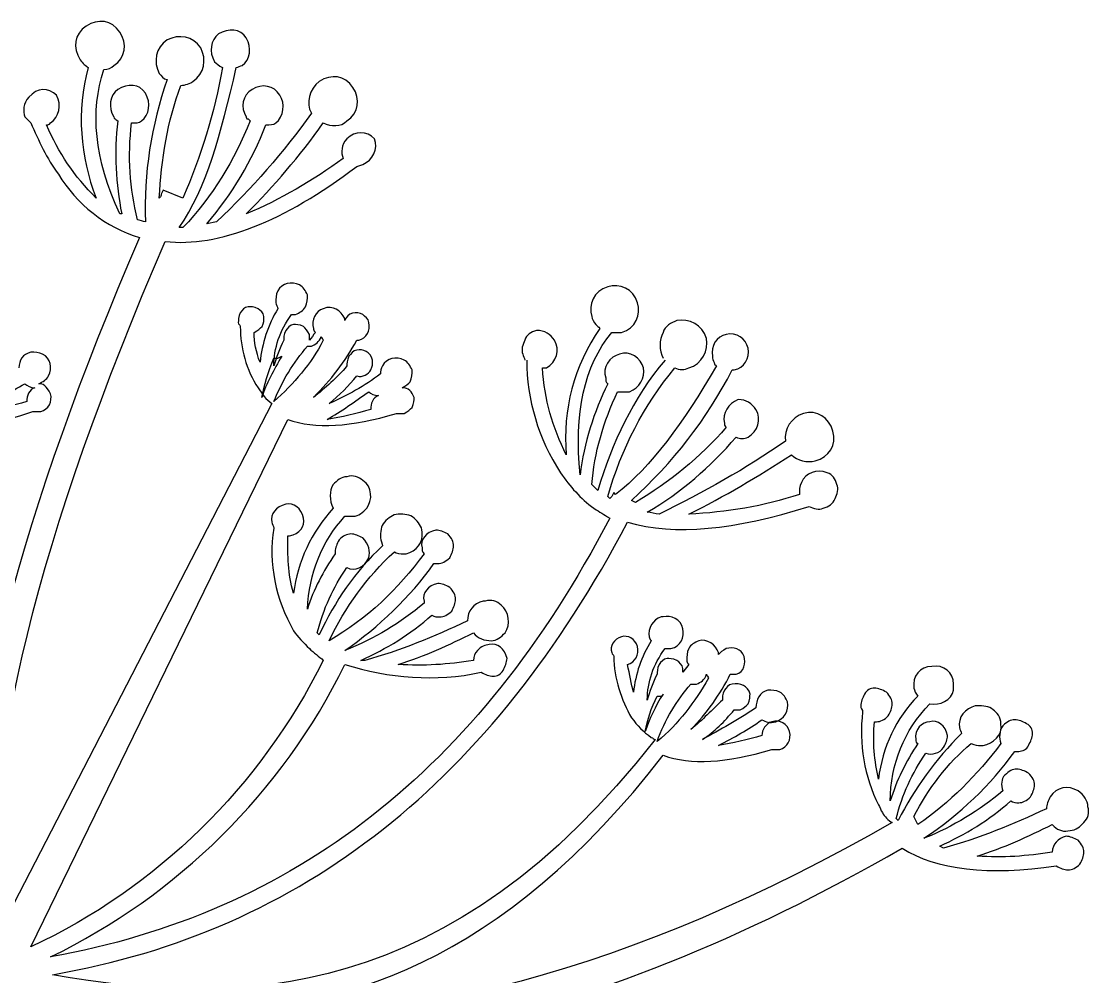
# Model space of a CAD drawing. Header units: centimetres. Extents: x 0 to 967, y -13 to 94.
# Drawn here: x 43.11 to 45.176, y 15.516 to 17.364 of the extents above; entities that cross this region are included whole.
import ezdxf

# ---------------------------------------------------------------- set-up
doc = ezdxf.new("R2010")
doc.units = ezdxf.units.CM
doc.header["$MEASUREMENT"] = 0
doc.layers.add('Picnic Basket-v2.1 v1_Picnic Basket-v2.1 v1_Picnic Basket-v1.3 v1_Picnic Basket-v1.2 v1_Picnic Basket-v1 v3_0', color=7, linetype='Continuous')

msp = doc.modelspace()

# ---------------------------------------------------------------- linework, layer by layer
at = {"layer": 'Picnic Basket-v2.1 v1_Picnic Basket-v2.1 v1_Picnic Basket-v1.3 v1_Picnic Basket-v1.2 v1_Picnic Basket-v1 v3_0'}
for p, q in [((43.5493, 17.1753), (43.5531, 17.1715)), ((43.7596, 17.0835), (43.7711, 17.0874)), ((43.3848, 17.0377), (43.381, 17.03)), ((43.4231, 17.0224), (43.3848, 17.0377)), ((43.3045, 16.9918), (43.3007, 16.9918)), ((43.4231, 16.965), (43.4154, 16.965)), ((43.4881, 16.9765), (43.469, 16.9726)), ((43.7367, 16.7852), (43.7367, 16.7891)), ((43.7596, 16.747), (43.7635, 16.747)), ((43.6066, 16.7126), (43.6143, 16.7164)), ((44.448, 16.7164), (44.448, 16.7126)), ((44.4519, 16.7011), (44.4557, 16.6973)), ((44.2415, 16.6743), (44.2415, 16.6705)), ((44.4863, 16.6896), (44.4901, 16.6896)), ((44.2836, 16.6476), (44.2874, 16.6476)), ((43.5952, 16.6246), (43.0559, 15.5805)), ((43.1286, 15.5729), (43.6258, 16.594)), ((44.2262, 16.4563), (44.2147, 16.4678)), ((44.2568, 16.4525), (44.253, 16.4449)), ((44.2606, 16.4487), (44.2568, 16.4525)), ((44.2492, 16.441), (44.2453, 16.4449)), ((44.253, 16.4449), (44.2492, 16.441)), ((44.2989, 16.4334), (44.2912, 16.4372)), ((43.6258, 16.3684), (43.6296, 16.3684)), ((43.7176, 16.3378), (43.7176, 16.334)), ((43.8514, 16.334), (43.8552, 16.334)), ((43.8897, 16.2422), (43.8897, 16.2383)), ((44.0082, 16.2422), (44.0044, 16.2422)), ((44.3524, 16.2116), (44.3486, 16.2116)), ((43.687, 16.1772), (43.6831, 16.181)), ((44.3639, 16.1504), (44.3677, 16.1504)), ((44.4595, 16.1389), (44.4595, 16.1427)), ((43.7749, 16.1274), (43.7673, 16.1274)), ((44.4021, 16.1198), (44.3907, 16.1045)), ((44.4824, 16.1007), (44.4863, 16.1007)), ((44.4863, 16.1007), (44.4939, 16.1007)), ((44.9605, 16.0395), (44.9567, 16.0395)), ((44.7616, 16.0089), (44.7655, 16.0089)), ((44.9682, 15.963), (44.972, 15.963)), ((44.8458, 15.81), (44.8381, 15.8253)), ((44.8075, 15.8177), (44.8037, 15.8215)), ((45.1058, 15.81), (45.1097, 15.8062)), ((44.8955, 15.7641), (44.8878, 15.7679))]:
    msp.add_line(p, q, dxfattribs=at)
for points, degree in [([(43.2357, 17.3551), (43.2127, 17.3398), (43.2089, 17.313), (43.2242, 17.2901)], 3), ([(43.3007, 17.3436), (43.2854, 17.3666), (43.2586, 17.3704), (43.2357, 17.3551)], 3), ([(43.2892, 17.2786), (43.3122, 17.2939), (43.316, 17.3207), (43.3007, 17.3436)], 3), ([(43.4575, 17.313), (43.4422, 17.336), (43.4154, 17.3398), (43.3925, 17.3283)], 3), ([(43.4919, 17.3398), (43.4766, 17.3283), (43.4728, 17.3054), (43.4843, 17.2862)], 3), ([(43.5455, 17.3321), (43.534, 17.3513), (43.511, 17.3513), (43.4919, 17.3398)], 3), ([(43.3925, 17.3283), (43.3695, 17.313), (43.3657, 17.2862), (43.3772, 17.2633)], 3), ([(43.4422, 17.248), (43.4651, 17.2633), (43.469, 17.2901), (43.4575, 17.313)], 3), ([(43.5378, 17.2786), (43.5531, 17.2901), (43.5569, 17.313), (43.5455, 17.3321)], 3), ([(43.2242, 17.2901), (43.228, 17.2824), (43.2357, 17.2786), (43.2395, 17.2748)], 3), ([(43.2395, 17.2748), (43.2165, 17.1906), (43.2242, 17.1027), (43.2548, 17.0224)], 3), ([(43.2701, 17.2709), (43.2777, 17.2709), (43.2854, 17.2748), (43.2892, 17.2786)], 3), ([(43.4154, 16.965), (43.469, 17.0415), (43.4957, 17.1447), (43.5263, 17.2748)], 3), ([(43.4996, 17.2748), (43.4843, 17.1868), (43.4575, 17.1027), (43.4231, 17.0224)], 3), ([(43.4843, 17.2862), (43.4881, 17.2824), (43.4919, 17.2786), (43.4996, 17.2748)], 3), ([(43.5263, 17.2748), (43.5302, 17.2748), (43.534, 17.2786), (43.5378, 17.2786)], 3), ([(43.3007, 16.9918), (43.251, 17.0988), (43.2433, 17.1906), (43.2701, 17.2709)], 3), ([(43.3925, 17.2518), (43.3619, 17.1639), (43.3466, 17.0683), (43.3504, 16.9765)], 3), ([(43.3772, 17.2633), (43.381, 17.2595), (43.3848, 17.2518), (43.3925, 17.2518)], 3), ([(43.752, 17.2365), (43.7367, 17.2595), (43.7099, 17.2633), (43.687, 17.248)], 3), ([(43.1783, 17.2212), (43.163, 17.2365), (43.1401, 17.2365), (43.1248, 17.2174)], 3), ([(43.2969, 17.2327), (43.2816, 17.2212), (43.2777, 17.1983), (43.2892, 17.1792)], 3), ([(43.3504, 17.2251), (43.3389, 17.2442), (43.316, 17.2442), (43.2969, 17.2327)], 3), ([(43.3772, 17.0224), (43.381, 17.095), (43.3925, 17.1715), (43.4192, 17.2404)], 3), ([(43.4192, 17.2404), (43.4269, 17.2404), (43.4384, 17.2442), (43.4422, 17.248)], 3), ([(43.5569, 17.2327), (43.5378, 17.2212), (43.534, 17.1983), (43.5455, 17.1792)], 3), ([(43.6105, 17.2212), (43.599, 17.2404), (43.5761, 17.2442), (43.5569, 17.2327)], 3), ([(43.687, 17.248), (43.6678, 17.2327), (43.6602, 17.2059), (43.6717, 17.1868)], 3), ([(43.7405, 17.1715), (43.7634, 17.1868), (43.7673, 17.2136), (43.752, 17.2365)], 3), ([(43.1248, 17.2174), (43.1133, 17.2059), (43.1133, 17.1906), (43.1171, 17.1792)], 3), ([(43.1668, 17.1677), (43.1821, 17.1792), (43.1898, 17.2021), (43.1783, 17.2212)], 3), ([(43.3428, 17.1715), (43.3581, 17.183), (43.3619, 17.2059), (43.3504, 17.2251)], 3), ([(43.6028, 17.1677), (43.6181, 17.1792), (43.6219, 17.2059), (43.6105, 17.2212)], 3), ([(43.1171, 17.1792), (43.1209, 17.1753), (43.1248, 17.1715), (43.1286, 17.1677)], 3), ([(43.2892, 17.1792), (43.2892, 17.1753), (43.293, 17.1753), (43.2969, 17.1715)], 3), ([(43.2969, 17.1715), (43.2892, 17.1103), (43.293, 17.0491), (43.3045, 16.9918)], 3), ([(43.3236, 17.1677), (43.3313, 17.1677), (43.3389, 17.1677), (43.3428, 17.1715)], 3), ([(43.5531, 17.1715), (43.5225, 17.095), (43.4804, 17.0262), (43.4231, 16.965)], 3), ([(43.6717, 17.1868), (43.6181, 17.1103), (43.5569, 17.0415), (43.4881, 16.9765)], 3), ([(43.5455, 17.1792), (43.5455, 17.1753), (43.5493, 17.1753)], 2), ([(43.6946, 17.1677), (43.7099, 17.16), (43.729, 17.16), (43.7405, 17.1715)], 3), ([(43.1286, 17.1677), (43.1439, 17.1333), (43.1592, 17.0988), (43.1821, 17.0683)], 3), ([(43.1592, 17.1639), (43.163, 17.1639), (43.163, 17.1639), (43.1668, 17.1677)], 3), ([(43.2548, 17.0224), (43.2127, 17.0644), (43.1821, 17.1103), (43.1592, 17.1639)], 3), ([(43.3351, 16.9803), (43.3198, 17.0415), (43.316, 17.1027), (43.3236, 17.1677)], 3), ([(43.469, 16.9726), (43.5187, 17.03), (43.5569, 17.095), (43.5837, 17.1639)], 3), ([(43.5455, 16.9918), (43.599, 17.0453), (43.6487, 17.1027), (43.6946, 17.1677)], 3), ([(43.5837, 17.1639), (43.5913, 17.1639), (43.599, 17.1639), (43.6028, 17.1677)], 3), ([(43.794, 17.1371), (43.7787, 17.1524), (43.7558, 17.1524), (43.7405, 17.1371)], 3), ([(43.7405, 17.1371), (43.729, 17.1256), (43.729, 17.1103), (43.7329, 17.0988)], 3), ([(43.7711, 17.0874), (43.7902, 17.095), (43.8017, 17.118), (43.794, 17.1371)], 3), ([(43.7329, 17.0988), (43.6755, 17.0568), (43.6105, 17.0185), (43.5455, 16.9918)], 3), ([(43.1821, 17.0683), (43.2165, 17.0109), (43.2739, 16.965), (43.3389, 16.9459)], 3), ([(43.3887, 16.9382), (43.4919, 16.9267), (43.6181, 16.9765), (43.7596, 17.0835)], 3), ([(43.381, 17.03), (43.381, 17.0262), (43.381, 17.0262), (43.3772, 17.0224)], 3), ([(43.3504, 16.9765), (43.3466, 16.9765), (43.3389, 16.9803), (43.3351, 16.9803)], 3), ([(43.3389, 16.9459), (43.1095, 16.4143), (42.9986, 15.9898), (43.0024, 15.6455)], 3), ([(43.0559, 15.5805), (43.033, 15.9286), (43.1439, 16.3722), (43.3887, 16.9382)], 3), ([(43.6067, 16.8426), (43.6028, 16.835), (43.6028, 16.8273), (43.6028, 16.8197)], 3), ([(43.6487, 16.8541), (43.6334, 16.8617), (43.6143, 16.8579), (43.6067, 16.8426)], 3), ([(43.664, 16.835), (43.6602, 16.8426), (43.6564, 16.8503), (43.6487, 16.8541)], 3), ([(44.2453, 16.8503), (44.2186, 16.8426), (44.2071, 16.8158), (44.2147, 16.7929)], 3), ([(44.3027, 16.8197), (44.2951, 16.8464), (44.2683, 16.8579), (44.2453, 16.8503)], 3), ([(43.6028, 16.8197), (43.6028, 16.8158), (43.6067, 16.812), (43.6067, 16.8082)], 3), ([(43.6602, 16.812), (43.664, 16.8197), (43.664, 16.8273), (43.664, 16.835)], 3), ([(44.2721, 16.7623), (44.2989, 16.7699), (44.3104, 16.7967), (44.3027, 16.8197)], 3), ([(43.534, 16.8005), (43.5302, 16.7929), (43.5302, 16.7852), (43.5302, 16.7814)], 3), ([(43.5493, 16.812), (43.5416, 16.812), (43.5378, 16.8044), (43.534, 16.8005)], 3), ([(43.5684, 16.8082), (43.5608, 16.812), (43.5531, 16.812), (43.5493, 16.812)], 3), ([(43.5799, 16.7929), (43.5799, 16.8005), (43.5722, 16.8044), (43.5684, 16.8082)], 3), ([(43.6067, 16.8082), (43.5875, 16.7776), (43.5761, 16.7393), (43.5722, 16.7049)], 3), ([(43.599, 16.6973), (43.599, 16.7317), (43.6105, 16.7661), (43.6334, 16.7967)], 3), ([(43.6334, 16.7967), (43.6373, 16.7967), (43.6411, 16.7967)], 2), ([(43.6411, 16.7967), (43.6487, 16.8005), (43.6564, 16.8044), (43.6602, 16.812)], 3), ([(43.6946, 16.8082), (43.6793, 16.8044), (43.6717, 16.7852), (43.6755, 16.7699)], 3), ([(43.7367, 16.7891), (43.729, 16.8044), (43.7137, 16.8158), (43.6946, 16.8082)], 3), ([(43.7711, 16.7967), (43.7596, 16.8044), (43.7405, 16.8005), (43.7367, 16.7852)], 3), ([(43.7826, 16.7814), (43.7826, 16.7891), (43.7749, 16.7929), (43.7711, 16.7967)], 3), ([(43.5302, 16.7814), (43.5302, 16.7776), (43.534, 16.7776), (43.534, 16.7738)], 3), ([(43.5761, 16.7738), (43.5799, 16.7814), (43.5799, 16.7852), (43.5799, 16.7929)], 3), ([(43.6373, 16.7776), (43.6296, 16.7776), (43.6258, 16.7699), (43.622, 16.7661)], 3), ([(43.6564, 16.7738), (43.6487, 16.7776), (43.6411, 16.7776), (43.6373, 16.7776)], 3), ([(43.7635, 16.747), (43.7788, 16.7508), (43.7864, 16.7661), (43.7826, 16.7814)], 3), ([(44.2147, 16.7929), (44.2147, 16.7891), (44.2186, 16.7814), (44.2224, 16.7776)], 3), ([(44.2224, 16.7776), (44.2262, 16.7738), (44.2262, 16.7738), (44.23, 16.7699)], 3), ([(44.3792, 16.7852), (44.3677, 16.7814), (44.3562, 16.7738), (44.3524, 16.7623)], 3), ([(44.4366, 16.7508), (44.4289, 16.7776), (44.4021, 16.7891), (44.3792, 16.7852)], 3), ([(43.534, 16.7738), (43.534, 16.7317), (43.5455, 16.6896), (43.5684, 16.6552)], 3), ([(43.5608, 16.7623), (43.5684, 16.7661), (43.5722, 16.7699), (43.5761, 16.7738)], 3), ([(43.5722, 16.7049), (43.5646, 16.724), (43.5608, 16.7432), (43.5608, 16.7623)], 3), ([(43.622, 16.7661), (43.6181, 16.7585), (43.6181, 16.7508), (43.6181, 16.747)], 3), ([(43.6678, 16.7585), (43.664, 16.7661), (43.6602, 16.7699), (43.6564, 16.7738)], 3), ([(43.6793, 16.7623), (43.6755, 16.7585), (43.6717, 16.7508), (43.6678, 16.747)], 3), ([(43.6678, 16.747), (43.6678, 16.7508), (43.6678, 16.7546), (43.6678, 16.7585)], 3), ([(43.6755, 16.7699), (43.6755, 16.7661), (43.6793, 16.7623)], 2), ([(44.1077, 16.7661), (44.0962, 16.7623), (44.0885, 16.7585), (44.0847, 16.747)], 3), ([(44.1421, 16.747), (44.1344, 16.7585), (44.123, 16.7661), (44.1077, 16.7661)], 3), ([(44.23, 16.7699), (44.1803, 16.6973), (44.1574, 16.6131), (44.165, 16.5252)], 3), ([(44.1918, 16.4869), (44.1803, 16.6055), (44.1994, 16.6973), (44.253, 16.7623)], 3), ([(44.253, 16.7623), (44.2606, 16.7623), (44.2645, 16.7623), (44.2721, 16.7623)], 3), ([(44.3524, 16.7623), (44.3448, 16.747), (44.3448, 16.7279), (44.3524, 16.7126)], 3), ([(44.4748, 16.7585), (44.4557, 16.7546), (44.4442, 16.7355), (44.448, 16.7164)], 3), ([(44.5169, 16.7317), (44.5131, 16.7508), (44.4939, 16.7623), (44.4748, 16.7585)], 3), ([(43.6181, 16.747), (43.6105, 16.7317), (43.6028, 16.7126), (43.599, 16.6973)], 3), ([(43.6946, 16.747), (43.6717, 16.7011), (43.6372, 16.6629), (43.599, 16.6284)], 3), ([(43.599, 16.6284), (43.6143, 16.6667), (43.6372, 16.7049), (43.664, 16.7355)], 3), ([(43.664, 16.7355), (43.6678, 16.7355), (43.6678, 16.7355), (43.6717, 16.7355)], 3), ([(43.6717, 16.7355), (43.6793, 16.7393), (43.687, 16.7432), (43.6908, 16.7546)], 3), ([(43.6755, 16.6361), (43.7099, 16.6705), (43.7367, 16.7049), (43.7596, 16.747)], 3), ([(43.6908, 16.7546), (43.6908, 16.7508), (43.6946, 16.7508), (43.6946, 16.747)], 3), ([(44.0847, 16.747), (44.0809, 16.7393), (44.0771, 16.7279), (44.0809, 16.7202)], 3), ([(44.1268, 16.6935), (44.1459, 16.7049), (44.1536, 16.7279), (44.1421, 16.747)], 3), ([(44.4021, 16.6935), (44.4289, 16.7011), (44.4404, 16.7279), (44.4366, 16.7508)], 3), ([(43.1286, 16.724), (43.1133, 16.7202), (43.1056, 16.7088), (43.1056, 16.6935)], 3), ([(43.1515, 16.7202), (43.1439, 16.724), (43.1362, 16.724), (43.1286, 16.724)], 3), ([(43.163, 16.6782), (43.1707, 16.6935), (43.1668, 16.7126), (43.1515, 16.7202)], 3), ([(43.6143, 16.7164), (43.599, 16.6896), (43.5837, 16.6629), (43.576, 16.6361)], 3), ([(43.7443, 16.7164), (43.7405, 16.7088), (43.7405, 16.7011), (43.7405, 16.6973)], 3), ([(43.7596, 16.7279), (43.752, 16.7279), (43.7482, 16.7202), (43.7443, 16.7164)], 3), ([(43.7902, 16.7088), (43.7864, 16.724), (43.7711, 16.7317), (43.7596, 16.7279)], 3), ([(44.0809, 16.7202), (44.0809, 16.7164), (44.0847, 16.7126), (44.0847, 16.7088)], 3), ([(44.2683, 16.7202), (44.2492, 16.7164), (44.2339, 16.6935), (44.2415, 16.6743)], 3), ([(44.3142, 16.6935), (44.3104, 16.7126), (44.2874, 16.7279), (44.2683, 16.7202)], 3), ([(44.4901, 16.6896), (44.5092, 16.6935), (44.5207, 16.7126), (44.5169, 16.7317)], 3), ([(43.576, 16.6361), (43.5799, 16.659), (43.5875, 16.6858), (43.599, 16.7126)], 3), ([(43.599, 16.7126), (43.6028, 16.7126), (43.6028, 16.7126), (43.6066, 16.7126)], 3), ([(43.7405, 16.6973), (43.7214, 16.6743), (43.6984, 16.6552), (43.6755, 16.6361)], 3), ([(43.7864, 16.6896), (43.7902, 16.6973), (43.7902, 16.7011), (43.7902, 16.7088)], 3), ([(43.8094, 16.6973), (43.8055, 16.6935), (43.8055, 16.6858), (43.8055, 16.682)], 3), ([(43.8514, 16.7088), (43.8361, 16.7164), (43.817, 16.7126), (43.8094, 16.6973)], 3), ([(43.8667, 16.6896), (43.8629, 16.6973), (43.8591, 16.7049), (43.8514, 16.7088)], 3), ([(44.0885, 16.7088), (44.0885, 16.6323), (44.1115, 16.5558), (44.1536, 16.4908)], 3), ([(44.1191, 16.6935), (44.123, 16.6935), (44.1268, 16.6935)], 2), ([(44.165, 16.5252), (44.1383, 16.5787), (44.123, 16.6323), (44.1191, 16.6935)], 3), ([(44.3562, 16.7088), (44.2951, 16.6361), (44.253, 16.5481), (44.2262, 16.4563)], 3), ([(44.2453, 16.4449), (44.2721, 16.5367), (44.3142, 16.6208), (44.3754, 16.6935)], 3), ([(44.4557, 16.6973), (44.3907, 16.5864), (44.3295, 16.5022), (44.2606, 16.4487)], 3), ([(44.2874, 16.6476), (44.3065, 16.6552), (44.318, 16.6743), (44.3142, 16.6935)], 3), ([(44.3754, 16.6935), (44.383, 16.6896), (44.3945, 16.6896), (44.4021, 16.6935)], 3), ([(44.448, 16.7126), (44.448, 16.7088), (44.4519, 16.7049), (44.4519, 16.7011)], 3), ([(43.1439, 16.6629), (43.1515, 16.6667), (43.1592, 16.6705), (43.163, 16.6782)], 3), ([(43.8055, 16.682), (43.7749, 16.659), (43.7405, 16.6399), (43.7061, 16.6246)], 3), ([(43.7061, 16.6246), (43.7252, 16.6399), (43.7443, 16.659), (43.7596, 16.6782)], 3), ([(43.7596, 16.6782), (43.7711, 16.6743), (43.7826, 16.682), (43.7864, 16.6896)], 3), ([(43.8629, 16.6667), (43.8667, 16.6743), (43.8667, 16.682), (43.8667, 16.6896)], 3), ([(44.2912, 16.4372), (44.3715, 16.5099), (44.4366, 16.594), (44.4863, 16.6896)], 3), ([(43.0368, 16.6093), (43.0597, 16.6323), (43.0903, 16.6476), (43.1171, 16.6629)], 3), ([(43.1171, 16.6629), (43.1209, 16.659), (43.1286, 16.6552), (43.1362, 16.6552)], 3), ([(43.1362, 16.6552), (43.1248, 16.6514), (43.1209, 16.6399), (43.1209, 16.6284)], 3), ([(43.1554, 16.659), (43.1515, 16.6629), (43.1477, 16.6629), (43.1439, 16.6629)], 3), ([(43.1668, 16.6437), (43.163, 16.6514), (43.1592, 16.6552), (43.1554, 16.659)], 3), ([(43.5684, 16.6552), (43.5761, 16.6437), (43.5837, 16.6323), (43.5952, 16.6246)], 3), ([(43.8476, 16.6552), (43.8552, 16.659), (43.8591, 16.6629), (43.8629, 16.6667)], 3), ([(43.8705, 16.6361), (43.8667, 16.6476), (43.8591, 16.6552), (43.8476, 16.6552)], 3), ([(44.2453, 16.6629), (44.2186, 16.6093), (44.1994, 16.5481), (44.1918, 16.4869)], 3), ([(44.2415, 16.6705), (44.2415, 16.6667), (44.2415, 16.6667), (44.2453, 16.6629)], 3), ([(43.1477, 16.6093), (43.163, 16.6131), (43.1707, 16.6284), (43.1668, 16.6437)], 3), ([(43.7023, 16.594), (43.729, 16.6093), (43.7558, 16.6284), (43.7826, 16.6476)], 3), ([(43.7826, 16.6476), (43.7864, 16.6437), (43.794, 16.6399), (43.8017, 16.6399)], 3), ([(43.8017, 16.6399), (43.7902, 16.6361), (43.7864, 16.6246), (43.7864, 16.6131)], 3), ([(43.8667, 16.617), (43.8705, 16.6246), (43.8705, 16.6323), (43.8705, 16.6361)], 3), ([(44.2147, 16.4678), (44.2186, 16.529), (44.2377, 16.5902), (44.2645, 16.6476)], 3), ([(44.2645, 16.6476), (44.2721, 16.6476), (44.2798, 16.6476), (44.2836, 16.6476)], 3), ([(44.4978, 16.6323), (44.4786, 16.6246), (44.4672, 16.6055), (44.471, 16.5864)], 3), ([(44.5322, 16.6131), (44.5245, 16.6246), (44.5131, 16.6323), (44.4978, 16.6323)], 3), ([(43.1209, 16.6284), (43.0942, 16.6208), (43.0636, 16.6131), (43.0368, 16.6093)], 3), ([(43.7864, 16.6131), (43.7596, 16.6055), (43.729, 16.5978), (43.7023, 16.594)], 3), ([(43.8514, 16.6055), (43.8591, 16.6093), (43.8629, 16.6131), (43.8667, 16.617)], 3), ([(44.5169, 16.5596), (44.536, 16.5711), (44.5436, 16.594), (44.5322, 16.6131)], 3), ([(42.945, 16.5902), (43.01, 16.5787), (43.0712, 16.5864), (43.1324, 16.6093)], 3), ([(43.1324, 16.6093), (43.1362, 16.6093), (43.1439, 16.6093), (43.1477, 16.6093)], 3), ([(43.6258, 16.594), (43.6793, 16.5749), (43.7482, 16.5787), (43.8361, 16.6055)], 3), ([(43.8361, 16.6055), (43.8399, 16.6055), (43.8438, 16.6055), (43.8514, 16.6055)], 3), ([(44.624, 16.6055), (44.601, 16.5978), (44.5857, 16.5749), (44.5895, 16.5519)], 3), ([(44.6813, 16.5711), (44.6737, 16.5978), (44.6507, 16.6131), (44.624, 16.6055)], 3), ([(44.4748, 16.5787), (44.4251, 16.5214), (44.3639, 16.4716), (44.2989, 16.4334)], 3), ([(44.471, 16.5864), (44.471, 16.5825), (44.471, 16.5825), (44.4748, 16.5787)], 3), ([(44.6469, 16.5137), (44.6737, 16.5214), (44.689, 16.5443), (44.6813, 16.5711)], 3), ([(44.3218, 16.4143), (44.3868, 16.4525), (44.4442, 16.5022), (44.4939, 16.5596)], 3), ([(44.5895, 16.5519), (44.5131, 16.4984), (44.4289, 16.4525), (44.3448, 16.4104)], 3), ([(44.4939, 16.5596), (44.5016, 16.5558), (44.5092, 16.5558), (44.5169, 16.5596)], 3), ([(44.4021, 16.4104), (44.471, 16.4449), (44.536, 16.4831), (44.601, 16.5252)], 3), ([(44.601, 16.5252), (44.6125, 16.5137), (44.6316, 16.5099), (44.6469, 16.5137)], 3), ([(44.1536, 16.4908), (44.1727, 16.464), (44.1918, 16.441), (44.2186, 16.4219)], 3), ([(44.6699, 16.4908), (44.6507, 16.4984), (44.6278, 16.4908), (44.6201, 16.4716)], 3), ([(44.689, 16.4678), (44.6852, 16.4793), (44.6813, 16.4869), (44.6699, 16.4908)], 3), ([(43.7137, 16.4678), (43.7061, 16.4563), (43.7061, 16.4372), (43.7137, 16.4219)], 3), ([(43.7405, 16.4831), (43.729, 16.4831), (43.7214, 16.4755), (43.7137, 16.4678)], 3), ([(43.7711, 16.4755), (43.7635, 16.4831), (43.752, 16.4869), (43.7405, 16.4831)], 3), ([(43.7788, 16.4219), (43.7902, 16.4372), (43.7902, 16.464), (43.7711, 16.4755)], 3), ([(44.6201, 16.4716), (44.6163, 16.464), (44.6163, 16.4563), (44.6163, 16.4487)], 3), ([(44.6852, 16.441), (44.689, 16.4487), (44.6928, 16.4602), (44.689, 16.4678)], 3), ([(44.6163, 16.4487), (44.5475, 16.4257), (44.4748, 16.4143), (44.4021, 16.4104)], 3), ([(43.622, 16.4296), (43.6028, 16.4257), (43.5914, 16.4104), (43.5952, 16.3951)], 3), ([(43.6564, 16.4028), (43.6525, 16.4219), (43.6372, 16.4334), (43.622, 16.4296)], 3), ([(44.2836, 16.3951), (44.3754, 16.3684), (44.4901, 16.3798), (44.6354, 16.4257)], 3), ([(44.6354, 16.4257), (44.6431, 16.4219), (44.6546, 16.4181), (44.6622, 16.4219)], 3), ([(44.6622, 16.4219), (44.6737, 16.4257), (44.6813, 16.4296), (44.6852, 16.441)], 3), ([(43.7137, 16.4219), (43.6717, 16.376), (43.6449, 16.3187), (43.6372, 16.2575)], 3), ([(43.664, 16.2269), (43.6678, 16.2957), (43.6908, 16.3569), (43.7367, 16.4066)], 3), ([(43.7367, 16.4066), (43.7405, 16.4066), (43.7482, 16.4066), (43.752, 16.4066)], 3), ([(43.752, 16.4066), (43.7635, 16.4066), (43.7711, 16.4143), (43.7788, 16.4219)], 3), ([(43.8399, 16.4104), (43.8285, 16.4104), (43.8208, 16.4028), (43.8132, 16.3951)], 3), ([(43.8705, 16.4028), (43.8629, 16.4104), (43.8514, 16.4104), (43.8399, 16.4104)], 3), ([(44.2186, 16.4219), (44.23, 16.4143), (44.2377, 16.4104), (44.2492, 16.4028)], 3), ([(44.3448, 16.4104), (44.3371, 16.4104), (44.3295, 16.4143), (44.3218, 16.4143)], 3), ([(44.2492, 16.4028), (43.9929, 15.9133), (43.6372, 15.6379), (43.1668, 15.5538)], 3), ([(43.1707, 15.5193), (43.6564, 15.6035), (44.0197, 15.8941), (44.2836, 16.3951)], 3), ([(43.5952, 16.3951), (43.5952, 16.3913), (43.599, 16.3875), (43.599, 16.3837)], 3), ([(43.599, 16.3837), (43.5875, 16.3148), (43.6028, 16.246), (43.6372, 16.1848)], 3), ([(43.6296, 16.3684), (43.6487, 16.3722), (43.6602, 16.3875), (43.6564, 16.4028)], 3), ([(43.8132, 16.3951), (43.8055, 16.3875), (43.8055, 16.376), (43.8055, 16.3646)], 3), ([(43.8858, 16.376), (43.8858, 16.3875), (43.8782, 16.3951), (43.8705, 16.4028)], 3), ([(43.6372, 16.2575), (43.6258, 16.2957), (43.6258, 16.3301), (43.6258, 16.3684)], 3), ([(43.7482, 16.3722), (43.7405, 16.3722), (43.7329, 16.3684), (43.7252, 16.3607)], 3), ([(43.7711, 16.3646), (43.7635, 16.3684), (43.7558, 16.3722), (43.7482, 16.3722)], 3), ([(43.7826, 16.3263), (43.7864, 16.3378), (43.7826, 16.3531), (43.7711, 16.3646)], 3), ([(43.8055, 16.3646), (43.8055, 16.3607), (43.8094, 16.3531), (43.8094, 16.3493)], 3), ([(43.8552, 16.334), (43.8744, 16.3378), (43.8897, 16.3569), (43.8858, 16.376)], 3), ([(43.9126, 16.3798), (43.8935, 16.376), (43.882, 16.3607), (43.8858, 16.3454)], 3), ([(43.9356, 16.3722), (43.9279, 16.376), (43.9203, 16.3798), (43.9126, 16.3798)], 3), ([(43.947, 16.3493), (43.947, 16.3569), (43.9432, 16.3646), (43.9356, 16.3722)], 3), ([(43.8094, 16.3493), (43.7558, 16.2995), (43.7176, 16.2422), (43.687, 16.1772)], 3), ([(43.7252, 16.3607), (43.7214, 16.3531), (43.7176, 16.3454), (43.7176, 16.3378)], 3), ([(43.8858, 16.3454), (43.8858, 16.3416), (43.8858, 16.3378), (43.8897, 16.334)], 3), ([(43.9394, 16.3263), (43.9432, 16.334), (43.947, 16.3416), (43.947, 16.3493)], 3), ([(43.7176, 16.334), (43.6946, 16.2995), (43.6755, 16.2651), (43.664, 16.2269)], 3), ([(43.7061, 16.1657), (43.7367, 16.2307), (43.7788, 16.2881), (43.8323, 16.3378)], 3), ([(43.8897, 16.334), (43.8399, 16.2651), (43.7788, 16.2077), (43.7061, 16.1657)], 3), ([(43.7405, 16.3072), (43.7558, 16.2995), (43.7749, 16.3072), (43.7826, 16.3263)], 3), ([(43.8323, 16.3378), (43.8361, 16.334), (43.8438, 16.334), (43.8514, 16.334)], 3), ([(43.9164, 16.3148), (43.9241, 16.3148), (43.9317, 16.3187), (43.9394, 16.3263)], 3), ([(43.6831, 16.181), (43.6946, 16.2269), (43.7137, 16.2689), (43.7405, 16.3072)], 3), ([(43.7367, 16.1466), (43.8017, 16.1924), (43.8629, 16.2498), (43.9088, 16.3148)], 3), ([(43.9088, 16.3148), (43.9126, 16.3148), (43.9164, 16.3148)], 2), ([(43.9164, 16.2766), (43.8973, 16.2728), (43.8858, 16.2575), (43.8897, 16.2422)], 3), ([(43.9394, 16.2689), (43.9317, 16.2728), (43.9241, 16.2766), (43.9164, 16.2766)], 3), ([(43.9509, 16.246), (43.9509, 16.2536), (43.947, 16.2613), (43.9394, 16.2689)], 3), ([(43.9432, 16.223), (43.947, 16.2307), (43.9509, 16.2383), (43.9509, 16.246)], 3), ([(44.0044, 16.2422), (43.9853, 16.2383), (43.9738, 16.223), (43.9738, 16.2039)], 3), ([(44.0388, 16.2345), (44.0312, 16.2422), (44.0197, 16.246), (44.0082, 16.2422)], 3), ([(43.8897, 16.2383), (43.8438, 16.2001), (43.7941, 16.1695), (43.7367, 16.1466)], 3), ([(43.9203, 16.2116), (43.9279, 16.2116), (43.9356, 16.2154), (43.9432, 16.223)], 3), ([(44.0465, 16.181), (44.0579, 16.1963), (44.0541, 16.223), (44.0388, 16.2345)], 3), ([(43.7673, 16.1274), (43.817, 16.1504), (43.8629, 16.1772), (43.905, 16.2154)], 3), ([(43.9738, 16.2039), (43.9088, 16.1733), (43.8438, 16.1466), (43.7749, 16.1274)], 3), ([(43.905, 16.2154), (43.9088, 16.2116), (43.9164, 16.2116), (43.9203, 16.2116)], 3), ([(44.3486, 16.2116), (44.3333, 16.2077), (44.3218, 16.1886), (44.3256, 16.1733)], 3), ([(44.3907, 16.1886), (44.3868, 16.2077), (44.3677, 16.2154), (44.3524, 16.2116)], 3), ([(43.6372, 16.1848), (43.6449, 16.1733), (43.6564, 16.1619), (43.6678, 16.1504)], 3), ([(43.8399, 16.1198), (43.8897, 16.1351), (43.9394, 16.158), (43.9853, 16.181)], 3), ([(43.9853, 16.181), (43.9929, 16.1695), (44.0082, 16.1657), (44.0197, 16.1657)], 3), ([(44.0197, 16.1657), (44.0312, 16.1657), (44.0388, 16.1733), (44.0465, 16.181)], 3), ([(44.3677, 16.1504), (44.3868, 16.1542), (44.3945, 16.1733), (44.3907, 16.1886)], 3), ([(44.0159, 16.158), (44.0082, 16.158), (44.0006, 16.1542), (43.9929, 16.1466)], 3), ([(44.0503, 16.1313), (44.0465, 16.1504), (44.0312, 16.1619), (44.0159, 16.158)], 3), ([(44.2721, 16.1733), (44.2568, 16.1695), (44.2492, 16.1542), (44.253, 16.1427)], 3), ([(44.3027, 16.1542), (44.2989, 16.1695), (44.2836, 16.1772), (44.2721, 16.1733)], 3), ([(44.3295, 16.1657), (44.3104, 16.1351), (44.2989, 16.1007), (44.2951, 16.0662)], 3), ([(44.3256, 16.1733), (44.3256, 16.1695), (44.3295, 16.1657)], 2), ([(44.4213, 16.1657), (44.4136, 16.1619), (44.406, 16.158), (44.4021, 16.1504)], 3), ([(44.4595, 16.1427), (44.4557, 16.158), (44.4366, 16.1695), (44.4213, 16.1657)], 3), ([(43.6678, 16.1504), (43.6755, 16.1427), (43.687, 16.1351), (43.6946, 16.1274)], 3), ([(43.9929, 16.1466), (43.9891, 16.1427), (43.9853, 16.1351), (43.9853, 16.1274)], 3), ([(44.253, 16.1427), (44.253, 16.1389), (44.2568, 16.1389), (44.2568, 16.1351)], 3), ([(44.2568, 16.1351), (44.2568, 16.093), (44.2721, 16.0509), (44.2912, 16.0165)], 3), ([(44.2836, 16.1198), (44.2989, 16.1236), (44.3065, 16.1389), (44.3027, 16.1542)], 3), ([(44.3218, 16.0509), (44.3218, 16.0854), (44.3333, 16.1198), (44.3562, 16.1504)], 3), ([(44.3562, 16.1504), (44.3601, 16.1504), (44.3639, 16.1504)], 2), ([(44.4021, 16.1504), (44.3983, 16.1427), (44.3983, 16.1351), (44.3983, 16.1274)], 3), ([(44.4748, 16.1504), (44.4672, 16.1466), (44.4633, 16.1427), (44.4595, 16.1389)], 3), ([(44.5092, 16.1351), (44.5054, 16.1504), (44.4863, 16.1542), (44.4748, 16.1504)], 3), ([(44.4939, 16.1007), (44.5092, 16.1045), (44.513, 16.1236), (44.5092, 16.1351)], 3), ([(43.6946, 16.1274), (43.5722, 15.8827), (43.3734, 15.6876), (43.1286, 15.5729)], 3), ([(43.1668, 15.5538), (43.4116, 15.6723), (43.6143, 15.8712), (43.7367, 16.1198)], 3), ([(43.7367, 16.1198), (43.8208, 16.093), (43.9126, 16.0854), (44.0006, 16.1045)], 3), ([(43.9853, 16.1274), (43.9356, 16.1198), (43.8897, 16.116), (43.8399, 16.1198)], 3), ([(44.0426, 16.1083), (44.0465, 16.116), (44.0503, 16.1236), (44.0503, 16.1313)], 3), ([(44.2951, 16.0662), (44.2912, 16.0815), (44.2874, 16.1007), (44.2836, 16.1198)], 3), ([(44.3448, 16.1198), (44.3409, 16.1121), (44.3409, 16.1045), (44.3409, 16.1007)], 3), ([(44.3601, 16.1313), (44.3524, 16.1313), (44.3486, 16.1236), (44.3448, 16.1198)], 3), ([(44.3792, 16.1274), (44.3715, 16.1313), (44.3639, 16.1313), (44.3601, 16.1313)], 3), ([(44.3907, 16.1121), (44.3907, 16.1198), (44.383, 16.1236), (44.3792, 16.1274)], 3), ([(44.3983, 16.1274), (44.3983, 16.1236), (44.4021, 16.1198)], 2), ([(44.8725, 16.116), (44.8496, 16.116), (44.8343, 16.0968), (44.8381, 16.0739)], 3), ([(44.9146, 16.0815), (44.9146, 16.1045), (44.8955, 16.1198), (44.8725, 16.116)], 3), ([(44.0006, 16.1045), (44.0082, 16.1007), (44.0159, 16.0968), (44.0235, 16.0968)], 3), ([(44.0235, 16.0968), (44.0312, 16.0968), (44.0388, 16.1007), (44.0426, 16.1083)], 3), ([(44.3409, 16.1007), (44.3333, 16.0854), (44.3256, 16.0662), (44.3218, 16.0509)], 3), ([(44.3907, 16.1045), (44.3907, 16.1083), (44.3907, 16.1083), (44.3907, 16.1121)], 3), ([(44.406, 15.9936), (44.4366, 16.0242), (44.4633, 16.0624), (44.4824, 16.1007)], 3), ([(44.4174, 16.0815), (44.4251, 16.0854), (44.4327, 16.0892), (44.4366, 16.1007)], 3), ([(44.4366, 16.1007), (44.4366, 16.0968), (44.4404, 16.0968), (44.4404, 16.093)], 3), ([(44.4404, 16.093), (44.4136, 16.0471), (44.383, 16.005), (44.3409, 15.9706)], 3), ([(44.3409, 15.9706), (44.3562, 16.0127), (44.3792, 16.0509), (44.406, 16.0815)], 3), ([(44.406, 16.0815), (44.4098, 16.0815), (44.4136, 16.0815), (44.4174, 16.0815)], 3), ([(44.4863, 16.0815), (44.4786, 16.0815), (44.4748, 16.0739), (44.471, 16.0701)], 3), ([(44.5207, 16.0624), (44.5169, 16.0777), (44.5016, 16.0854), (44.4863, 16.0815)], 3), ([(44.7616, 16.0739), (44.754, 16.0739), (44.7463, 16.0701), (44.7425, 16.0624)], 3), ([(44.7846, 16.0662), (44.7769, 16.0701), (44.7693, 16.0739), (44.7616, 16.0739)], 3), ([(44.8381, 16.0739), (44.8381, 16.0701), (44.8419, 16.0624), (44.8458, 16.0586)], 3), ([(44.9146, 16.0701), (44.9146, 16.0739), (44.9146, 16.0777), (44.9146, 16.0815)], 3), ([(44.3524, 16.0624), (44.3371, 16.0395), (44.3256, 16.0127), (44.318, 15.9898)], 3), ([(44.318, 15.9898), (44.3218, 16.0127), (44.3295, 16.0356), (44.3409, 16.0586)], 3), ([(44.3409, 16.0586), (44.3448, 16.0586), (44.3448, 16.0586), (44.3486, 16.0586)], 3), ([(44.3486, 16.0586), (44.3524, 16.0586), (44.3524, 16.0624)], 2), ([(44.471, 16.0701), (44.4672, 16.0624), (44.4672, 16.0548), (44.4672, 16.0509)], 3), ([(44.5169, 16.0433), (44.5207, 16.0509), (44.5207, 16.0586), (44.5207, 16.0624)], 3), ([(44.5551, 16.0701), (44.5398, 16.0662), (44.5322, 16.0509), (44.5322, 16.0356)], 3), ([(44.5781, 16.0662), (44.5704, 16.0701), (44.5628, 16.0701), (44.5551, 16.0701)], 3), ([(44.5934, 16.0471), (44.5895, 16.0548), (44.5857, 16.0624), (44.5781, 16.0662)], 3), ([(44.7425, 16.0624), (44.7387, 16.0548), (44.7349, 16.0471), (44.7349, 16.0395)], 3), ([(44.8458, 16.0586), (44.8037, 16.0165), (44.7769, 15.9592), (44.7693, 15.898)], 3), ([(44.7961, 16.0433), (44.7961, 16.0509), (44.7922, 16.0586), (44.7846, 16.0662)], 3), ([(44.8687, 16.0433), (44.8878, 16.0395), (44.9108, 16.0509), (44.9146, 16.0701)], 3), ([(44.4672, 16.0509), (44.448, 16.0318), (44.4289, 16.0127), (44.406, 15.9936)], 3), ([(44.5322, 16.0356), (44.4977, 16.0127), (44.4633, 15.9936), (44.4289, 15.9745)], 3), ([(44.4289, 15.9745), (44.4519, 15.9898), (44.471, 16.0089), (44.4901, 16.0318)], 3), ([(44.4901, 16.0318), (44.4939, 16.0318), (44.4977, 16.0318), (44.5016, 16.0318)], 3), ([(44.5016, 16.0318), (44.5092, 16.0356), (44.513, 16.0395), (44.5169, 16.0433)], 3), ([(44.5704, 16.0089), (44.5857, 16.0127), (44.5972, 16.0318), (44.5934, 16.0471)], 3), ([(44.7349, 16.0395), (44.7349, 16.0356), (44.7387, 16.0318), (44.7387, 16.028)], 3), ([(44.7884, 16.0203), (44.7922, 16.028), (44.7961, 16.0356), (44.7961, 16.0433)], 3), ([(44.7922, 15.8559), (44.7922, 15.9247), (44.819, 15.9936), (44.8687, 16.0433)], 3), ([(44.9567, 16.0395), (44.9376, 16.0356), (44.9223, 16.0165), (44.9261, 15.9974)], 3), ([(44.9911, 16.0318), (44.9835, 16.0395), (44.972, 16.0395), (44.9605, 16.0395)], 3), ([(45.0064, 16.005), (45.0064, 16.0165), (44.9987, 16.028), (44.9911, 16.0318)], 3), ([(44.2912, 16.0165), (44.3027, 16.0012), (44.3142, 15.9898), (44.3295, 15.9783)], 3), ([(44.4595, 15.963), (44.4901, 15.9783), (44.5169, 15.9936), (44.5436, 16.0127)], 3), ([(44.5436, 16.0127), (44.5513, 16.0089), (44.5589, 16.005), (44.5704, 16.0089)], 3), ([(44.7387, 16.028), (44.731, 15.9668), (44.7425, 15.9018), (44.7693, 15.8482)], 3), ([(44.7655, 16.0089), (44.7731, 16.0089), (44.7808, 16.0127), (44.7884, 16.0203)], 3), ([(45.0332, 16.0127), (45.0255, 16.0127), (45.0179, 16.0089), (45.0102, 16.0012)], 3), ([(45.0561, 16.005), (45.0485, 16.0089), (45.0408, 16.0127), (45.0332, 16.0127)], 3), ([(44.5628, 16.0089), (44.5513, 16.005), (44.5436, 15.9936), (44.5436, 15.9821)], 3), ([(44.5972, 15.9898), (44.5934, 16.005), (44.5781, 16.0127), (44.5628, 16.0089)], 3), ([(44.7693, 15.898), (44.7616, 15.9324), (44.7578, 15.9706), (44.7616, 16.0089)], 3), ([(44.8687, 16.0089), (44.8534, 16.0089), (44.8381, 15.9936), (44.8419, 15.9745)], 3), ([(44.9031, 15.9821), (44.8993, 16.0012), (44.884, 16.0127), (44.8687, 16.0089)], 3), ([(44.9261, 15.9974), (44.9261, 15.9936), (44.9299, 15.9898), (44.9299, 15.9859)], 3), ([(44.972, 15.963), (44.9911, 15.9668), (45.0102, 15.9821), (45.0064, 16.005)], 3), ([(45.0102, 16.0012), (45.0026, 15.9898), (45.0026, 15.9783), (45.0064, 15.9668)], 3), ([(45.0676, 15.9859), (45.0676, 15.9936), (45.0638, 16.0012), (45.0561, 16.005)], 3), ([(44.3371, 15.9745), (43.9394, 15.4658), (43.534, 15.4543), (43.1707, 15.5193)], 3), ([(44.3295, 15.9783), (44.3333, 15.9783), (44.3333, 15.9745), (44.3371, 15.9745)], 3), ([(44.5436, 15.9821), (44.5169, 15.9745), (44.4863, 15.9668), (44.4595, 15.963)], 3), ([(44.5781, 15.9553), (44.5934, 15.9592), (44.601, 15.9745), (44.5972, 15.9898)], 3), ([(44.9299, 15.9859), (44.8802, 15.9362), (44.8381, 15.8788), (44.8075, 15.8177)], 3), ([(44.8419, 15.9745), (44.8419, 15.9706), (44.8419, 15.9668), (44.8458, 15.9668)], 3), ([(44.8955, 15.9592), (44.8993, 15.9668), (44.9031, 15.9745), (44.9031, 15.9821)], 3), ([(45.0599, 15.963), (45.0638, 15.9706), (45.0676, 15.9783), (45.0676, 15.9859)], 3), ([(44.3524, 15.9439), (44.406, 15.9247), (44.4748, 15.9286), (44.5628, 15.9553)], 3), ([(44.5628, 15.9553), (44.5666, 15.9553), (44.5742, 15.9553), (44.5781, 15.9553)], 3), ([(44.8458, 15.9668), (44.8228, 15.9324), (44.8037, 15.8941), (44.7922, 15.8559)], 3), ([(44.8381, 15.8253), (44.8649, 15.8788), (44.9031, 15.9286), (44.949, 15.9668)], 3), ([(45.0064, 15.9668), (44.9605, 15.9056), (44.907, 15.8521), (44.8458, 15.81)], 3), ([(44.8572, 15.7832), (44.9261, 15.8291), (44.9873, 15.8865), (45.0332, 15.9515)], 3), ([(44.8611, 15.9477), (44.8725, 15.9439), (44.8878, 15.9477), (44.8955, 15.9592)], 3), ([(44.949, 15.9668), (44.9567, 15.963), (44.9605, 15.963), (44.9682, 15.963)], 3), ([(45.0332, 15.9515), (45.037, 15.9515), (45.0408, 15.9515)], 2), ([(45.0408, 15.9515), (45.0485, 15.9515), (45.0561, 15.9553), (45.0599, 15.963)], 3), ([(43.4307, 15.4467), (43.7252, 15.4429), (44.0426, 15.5423), (44.3524, 15.9439)], 3), ([(44.8037, 15.8215), (44.8152, 15.8674), (44.8343, 15.9094), (44.8611, 15.9477)], 3), ([(45.037, 15.9171), (45.0293, 15.9171), (45.0217, 15.9133), (45.014, 15.9056)], 3), ([(45.0599, 15.9094), (45.0523, 15.9133), (45.0446, 15.9171), (45.037, 15.9171)], 3), ([(45.0714, 15.8865), (45.0714, 15.8941), (45.0676, 15.9018), (45.0599, 15.9094)], 3), ([(45.014, 15.9056), (45.0064, 15.898), (45.0064, 15.8865), (45.0102, 15.875)], 3), ([(45.0102, 15.875), (44.9643, 15.8368), (44.9146, 15.8062), (44.8572, 15.7832)], 3), ([(45.0638, 15.8635), (45.0676, 15.8712), (45.0714, 15.8788), (45.0714, 15.8865)], 3), ([(45.1556, 15.875), (45.1364, 15.8865), (45.1135, 15.8827), (45.102, 15.8635)], 3), ([(45.1747, 15.8444), (45.1747, 15.8559), (45.167, 15.8674), (45.1556, 15.875)], 3), ([(44.7693, 15.8482), (44.7731, 15.8444), (44.7731, 15.8368), (44.7769, 15.8329)], 3), ([(44.8878, 15.7679), (44.9376, 15.7909), (44.9835, 15.8177), (45.0255, 15.8559)], 3), ([(45.0255, 15.8559), (45.0293, 15.8521), (45.037, 15.8521), (45.0408, 15.8521)], 3), ([(45.0408, 15.8521), (45.0485, 15.8521), (45.0561, 15.8559), (45.0638, 15.8635)], 3), ([(45.102, 15.8635), (45.0982, 15.8559), (45.0944, 15.8482), (45.0944, 15.8406)], 3), ([(44.7769, 15.8329), (44.7808, 15.8253), (44.7884, 15.8177), (44.7961, 15.8138)], 3), ([(45.0944, 15.8406), (45.0293, 15.81), (44.9643, 15.7832), (44.8955, 15.7641)], 3), ([(45.167, 15.8138), (45.1747, 15.8215), (45.1785, 15.8329), (45.1747, 15.8444)], 3), ([(44.7961, 15.8138), (44.2951, 15.527), (43.8361, 15.4046), (43.4307, 15.4467)], 3), ([(44.9605, 15.7488), (45.0102, 15.7641), (45.0599, 15.7871), (45.1058, 15.81)], 3), ([(45.1097, 15.8062), (45.1173, 15.7985), (45.1288, 15.7947), (45.1403, 15.7985)], 3), ([(45.1403, 15.7985), (45.1517, 15.7985), (45.1594, 15.8062), (45.167, 15.8138)], 3), ([(45.1326, 15.7871), (45.1173, 15.7832), (45.1058, 15.7718), (45.1058, 15.7565)], 3), ([(45.1556, 15.7794), (45.1479, 15.7832), (45.1403, 15.7871), (45.1326, 15.7871)], 3), ([(43.1592, 15.4276), (43.6411, 15.2937), (44.1956, 15.4084), (44.8152, 15.7641)], 3), ([(44.8152, 15.7641), (44.8802, 15.722), (44.9835, 15.7106), (45.1135, 15.7297)], 3), ([(45.167, 15.7565), (45.167, 15.7641), (45.1632, 15.7718), (45.1556, 15.7794)], 3), ([(45.1058, 15.7565), (45.0561, 15.7488), (45.0102, 15.745), (44.9605, 15.7488)], 3), ([(45.1594, 15.7335), (45.1632, 15.7412), (45.167, 15.7488), (45.167, 15.7565)], 3), ([(45.1135, 15.7297), (45.1211, 15.7259), (45.1288, 15.722), (45.1364, 15.722)], 3), ([(45.1364, 15.722), (45.1441, 15.722), (45.1517, 15.7259), (45.1594, 15.7335)], 3)]:
    msp.add_open_spline(points, degree=degree, dxfattribs=at)

doc.saveas('drawing.dxf')
